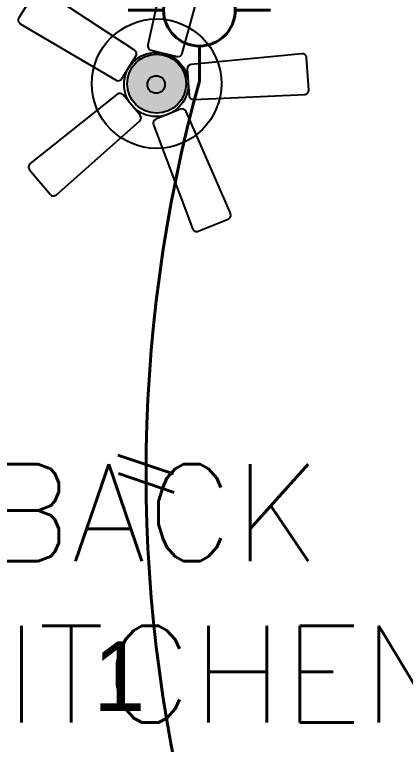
# Model space of a CAD drawing. Header units: metres. Extents: x 14 to 2416, y -346 to 476.
# Drawn here: x 44.98 to 45.766, y -89.104 to -87.635 of the extents above; entities that cross this region are included whole.
import ezdxf

# ---------------------------------------------------------------- set-up
doc = ezdxf.new("R2010")
doc.units = ezdxf.units.M
doc.linetypes.add('0', pattern=[0])
doc.layers.get('0').update_dxf_attribs({"linetype": '0', "lineweight": 20})
for name, color, linetype, lineweight in [('A-ANNO-TEXT', 20, 'Continuous', 13), ('baños', 251, 'Continuous', 0), ('E Salida Luces', 22, 'Continuous', 40), ('E Tuberia Emp Losa', 22, 'Continuous', 40), ('textos', 7, 'Continuous', 0)]:
    doc.layers.add(name, color=color, linetype=linetype, lineweight=lineweight)
doc.layers.add('MAVA LUM', color=1, linetype='Continuous')
doc.layers.add('MAVA Luminarias', color=1, linetype='Continuous')
doc.styles.add('CENTURY GOTHIC', font='GOTHIC.TTF')
doc.styles.add('DIMTEXT', font='dim.shx', dxfattribs={"width": 0.75})
doc.styles.get("Standard").update_dxf_attribs({"font": 'arial.ttf', "height": 0.1875})

# ---------------------------------------------------------------- blocks, each defined once
blk = doc.blocks.new('SUPERFICIAL')
at = {"layer": 'MAVA LUM'}
h = blk.add_hatch(color=256, dxfattribs=at)
h.dxf.hatch_style = 1
edge = h.paths.add_edge_path()
edge.add_arc((0.0008, 0.0016), 0.059, 0, 360)
for radius in [0.1303, 0.0593]:
    blk.add_circle((0.0008, 0.0016, 0), radius, dxfattribs=at)
at = {"ltscale": 1e-05, "style": 'DIMTEXT', "flags": 1}
blk.add_attdef('MULTIPLICADOR', (0.0928, 0.4687), '', height=0.15, dxfattribs=at)
blk = doc.blocks.new('abanico mava')
at = {"layer": 'MAVA Luminarias', "linetype": 'ByBlock', "lineweight": -2, "extrusion": (4.64878e-10, 3.72215e-09, 1), "elevation": 0}
for points in [[(513803.1025, 2035248.6775), (513803.2149, 2035249.0863, 0.421374), (513803.2029, 2035249.107), (513803.0842, 2035249.1365, 0.421374), (513803.0638, 2035249.1239), (513802.972, 2035248.71, 0.407089), (513802.9843, 2035248.6901), (513803.0823, 2035248.6658, 0.407089)], [(513802.9213, 2035248.6897), (513802.5673, 2035248.923, 0.421374), (513802.5439, 2035248.9179), (513802.4792, 2035248.8141, 0.421374), (513802.4849, 2035248.7909), (513802.8502, 2035248.5756, 0.407089), (513802.8729, 2035248.5812), (513802.9263, 2035248.6668, 0.407089)], [(513802.9932, 2035248.4048), (513803.1425, 2035248.008, 0.421374), (513803.1644, 2035247.9984), (513803.2777, 2035248.0443, 0.421374), (513803.2868, 2035248.0665), (513803.1178, 2035248.4553, 0.407089), (513803.0962, 2035248.4641), (513803.0026, 2035248.4262, 0.407089)]]:
    blk.add_lwpolyline(points, format="xyb", close=True, dxfattribs=at)
at = {"layer": 'MAVA Luminarias', "linetype": 'ByBlock', "lineweight": -2, "extrusion": (4.64878e-10, 3.72215e-09, 1)}
for points in [[(513803.1469, 2035248.5015), (513803.5704, 2035248.5208, 0.421374), (513803.5864, 2035248.5387), (513803.5777, 2035248.6607, 0.421374), (513803.5594, 2035248.6762), (513803.1374, 2035248.6356, 0.407089), (513803.1223, 2035248.6177), (513803.1295, 2035248.517, 0.407089)], [(513802.8538, 2035248.5211), (513802.5225, 2035248.2565, 0.421374), (513802.5201, 2035248.2327), (513802.5988, 2035248.1391, 0.421374), (513802.6227, 2035248.1373), (513802.9403, 2035248.4182, 0.407089), (513802.942, 2035248.4415), (513802.877, 2035248.5188, 0.407089)]]:
    blk.add_lwpolyline(points, format="xyb", close=True, dxfattribs=at)
at = {"layer": 'MAVA Luminarias', "linetype": 'ByBlock', "lineweight": -2}
for radius in [0.1227, 0.0335]:
    blk.add_circle((513803.0035, 2035248.5589), radius, dxfattribs=at)
blk = doc.blocks.new('PL BASE 1N NASAS 09')
at = {"layer": 'textos', "insert": (-105.5977, -53.6839, -0.2245), "char_height": 0.195, "width": 3.404877, "attachment_point": 7}
blk.add_mtext('{\\Fromans|c0; BACK\\PKITCHEN}', dxfattribs=at)
blk = doc.blocks.new('PL MUEBLES 1N NASAS 09')
at = {"layer": 'baños'}
blk.add_blockref('PL BASE 1N NASAS 09', (162.2615, 88.2033), dxfattribs=at)
blk = doc.blocks.new('A$Cbef68299')
blk.add_blockref('PL MUEBLES 1N NASAS 09', (-30.7659, -32.0535))
blk = doc.blocks.new('A$Cc5be7df0')
at = {"layer": 'A-ANNO-TEXT'}
blk.add_blockref('A$Cbef68299', (4.1493, 17.337), dxfattribs=at)
blk = doc.blocks.new('*U516')
at = {"layer": 'E Salida Luces', "linetype": 'Continuous'}
for p, q in [((0, 0.3583), (0, 0.1807)), ((-0.3576, 0.0007), (-0.18, 0.0007)), ((0.18, 0.0007), (0.3576, 0.0007)), ((0, -0.1793), (0, -0.3569))]:
    blk.add_line(p, q, dxfattribs=at)
blk.add_circle((0, 0.0007), 0.18, dxfattribs=at)
blk = doc.blocks.new('*U370')
for p, q in [((0.025, 1.368), (-1.049, -1.483)), ((0.987, 1.368), (-0.088, -1.483))]:
    blk.add_line(p, q)
blk = doc.blocks.new('*U514')
at = {"xscale": 0.0393700787401575, "yscale": 0.0393700787401575, "zscale": 0.0393700787401575, "rotation": 1.898113831310082}
blk.add_blockref('*U370', (0.0011, 0.0023), dxfattribs=at)

msp = doc.modelspace()

# ---------------------------------------------------------------- linework, layer by layer
at = {"layer": 'E Salida Luces'}
msp.add_arc((48.2115, -88.5594), 2.9671, 164.5527, 195.4473, dxfattribs=at)

# ---------------------------------------------------------------- block references
at = {"layer": 'A-ANNO-TEXT'}
msp.add_blockref('A$Cc5be7df0', (14.7377, -108.8632), dxfattribs=at)
at = {"layer": 'E Salida Luces', "xscale": -0.4, "yscale": 0.4, "zscale": 0.4}
msp.add_blockref('*U516', (45.3516, -87.6264), dxfattribs=at)
at = {"layer": 'E Tuberia Emp Losa', "xscale": 0.9842519685039484, "yscale": 0.9842519685039484, "zscale": 0.9842519685039484, "rotation": 270}
msp.add_blockref('*U514', (45.2444, -88.5594), dxfattribs=at)
at = {"layer": 'MAVA Luminarias', "xscale": 0.5267524126646371, "yscale": 0.5267524126646371, "zscale": 0.5267524126646371}
msp.add_blockref('abanico mava', (-270601.707, -1072159.8643, 0), dxfattribs=at)
at = {"layer": 'MAVA Luminarias'}
msp.add_blockref('SUPERFICIAL', (45.2648, -87.7755, 0), dxfattribs=at)

# ---------------------------------------------------------------- texts
at = {"layer": 'E Tuberia Emp Losa', "insert": (45.1904, -88.9667), "char_height": 0.14, "width": 0.276812, "attachment_point": 5, "style": 'CENTURY GOTHIC'}
msp.add_mtext('1 ', dxfattribs=at)

doc.saveas('drawing.dxf')
